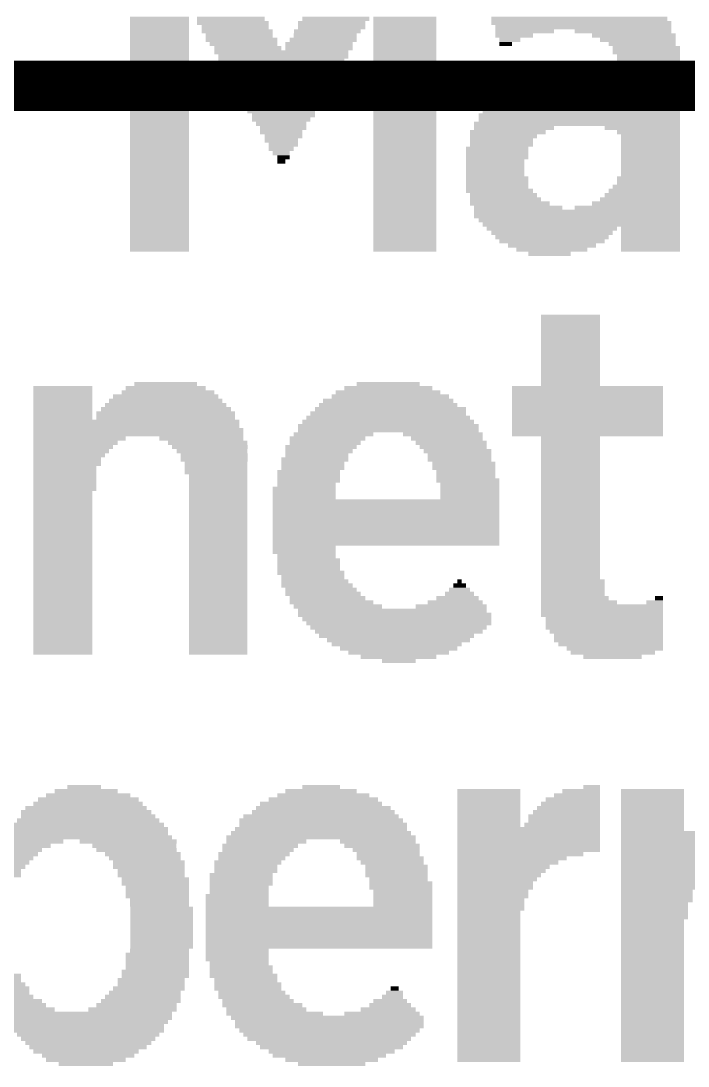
# Model space of a CAD drawing. Extents: x -1.3 to 65.2, y -0.1 to 30.9.
# Drawn here: x 55.38 to 58.75, y 10.93 to 16.2 of the extents above; entities that cross this region are included whole.
import ezdxf

# ---------------------------------------------------------------- set-up
doc = ezdxf.new("R2010")
doc.units = 0
doc.layers.add('1', color=12, linetype='CONTINUOUS')
doc.layers.add('200', color=40, linetype='CONTINUOUS')

# ---------------------------------------------------------------- blocks, each defined once
blk = doc.blocks.new('RECT')
blk.add_solid([(-0.5, -0.5), (0.5, -0.5), (-0.5, 0.5), (0.5, 0.5)])

msp = doc.modelspace()

# ---------------------------------------------------------------- linework, layer by layer
at = {"layer": '1', "const_width": 0.254}
msp.add_lwpolyline([(42.926, 15.875), (60.452, 15.875)], dxfattribs=at)

# ---------------------------------------------------------------- block references
at = {"layer": '200'}
for p, xscale, yscale in [((56.0819, 16.2137), 0.2972, 0.0211), ((56.0819, 16.1925), 0.2972, 0.0213), ((56.0819, 16.1713), 0.2972, 0.0211), ((56.4413, 16.2137), 0.3404, 0.0211), ((56.4515, 16.1925), 0.3607, 0.0213), ((56.4629, 16.1713), 0.3378, 0.0211), ((56.9493, 16.1925), 0.3404, 0.0213), ((56.9493, 16.1713), 0.3404, 0.0211), ((56.9709, 16.2137), 0.3378, 0.0211), ((57.3189, 16.2137), 0.3175, 0.0211), ((57.3189, 16.1925), 0.3175, 0.0213), ((57.3189, 16.1713), 0.3175, 0.0211), ((58.199, 16.2137), 0.889, 0.0211), ((58.2092, 16.1925), 0.9093, 0.0213), ((58.2193, 16.1713), 0.889, 0.0211), ((56.0819, 16.1502), 0.2972, 0.0211), ((56.0819, 16.129), 0.2972, 0.0213), ((56.4731, 16.1502), 0.3581, 0.0211), ((56.4833, 16.129), 0.3378, 0.0213), ((56.9278, 16.1502), 0.3378, 0.0211), ((56.9176, 16.129), 0.3175, 0.0213), ((57.3189, 16.1502), 0.3175, 0.0211), ((57.3189, 16.129), 0.3175, 0.0213), ((57.9234, 16.1502), 0.2972, 0.0211), ((57.8701, 16.129), 0.1905, 0.0213), ((58.42, 16.1502), 0.4877, 0.0211), ((58.4733, 16.129), 0.4216, 0.0213), ((56.0819, 16.1078), 0.2972, 0.0211), ((56.0819, 16.0867), 0.2972, 0.0211), ((56.0819, 16.0655), 0.2972, 0.0213), ((56.4947, 16.1078), 0.3607, 0.0211), ((56.5048, 16.0867), 0.3404, 0.0211), ((56.5264, 16.0655), 0.3378, 0.0213), ((56.8858, 16.0867), 0.3404, 0.0211), ((56.8858, 16.0655), 0.3404, 0.0213), ((56.9074, 16.1078), 0.3378, 0.0211), ((57.3189, 16.1078), 0.3175, 0.0211), ((57.3189, 16.0867), 0.3175, 0.0211), ((57.3189, 16.0655), 0.3175, 0.0213), ((57.8485, 16.1078), 0.1067, 0.0211), ((57.8269, 16.0867), 0.0635, 0.0211), ((58.4937, 16.1078), 0.381, 0.0211), ((58.5153, 16.0867), 0.3378, 0.0211), ((58.5368, 16.0655), 0.3404, 0.0213), ((56.0819, 16.0443), 0.2972, 0.0211), ((56.0819, 16.0232), 0.2972, 0.0211), ((56.6953, 16.0443), 0.6756, 0.0211), ((56.7055, 16.0232), 0.6553, 0.0211), ((57.3189, 16.0443), 0.3175, 0.0211), ((57.3189, 16.0232), 0.3175, 0.0211), ((58.5368, 16.0443), 0.3404, 0.0211), ((58.5483, 16.0232), 0.3175, 0.0211), ((56.0819, 16.002), 0.2972, 0.0213), ((56.0819, 15.9808), 0.2972, 0.0211), ((56.0819, 15.9597), 0.2972, 0.0211), ((56.6953, 16.002), 0.635, 0.0213), ((56.6953, 15.9808), 0.5944, 0.0211), ((56.7055, 15.9597), 0.574, 0.0211), ((57.3189, 16.002), 0.3175, 0.0213), ((57.3189, 15.9808), 0.3175, 0.0211), ((57.3189, 15.9597), 0.3175, 0.0211), ((58.5483, 16.002), 0.3175, 0.0213), ((58.5584, 15.9808), 0.2972, 0.0211), ((58.5584, 15.9597), 0.2972, 0.0211), ((56.0819, 15.9385), 0.2972, 0.0213), ((56.0819, 15.9173), 0.2972, 0.0211), ((56.6941, 15.9385), 0.5512, 0.0213), ((56.7055, 15.9173), 0.5283, 0.0211), ((57.3189, 15.9385), 0.3175, 0.0213), ((57.3189, 15.9173), 0.3175, 0.0211), ((58.5584, 15.9385), 0.2972, 0.0213), ((58.5584, 15.9173), 0.2972, 0.0211), ((56.0819, 15.8962), 0.2972, 0.0211), ((56.0819, 15.875), 0.2972, 0.0213), ((56.0819, 15.8538), 0.2972, 0.0211), ((56.6953, 15.8962), 0.508, 0.0211), ((56.7055, 15.875), 0.4877, 0.0213), ((56.6941, 15.8538), 0.4648, 0.0211), ((57.3189, 15.8962), 0.3175, 0.0211), ((57.3189, 15.875), 0.3175, 0.0213), ((57.3189, 15.8538), 0.3175, 0.0211), ((58.2828, 15.8538), 0.8484, 0.0211), ((58.1241, 15.875), 0.4039, 0.0213), ((58.1241, 15.8962), 0.1499, 0.0211), ((58.5584, 15.8962), 0.2972, 0.0211), ((58.5584, 15.875), 0.2972, 0.0213), ((56.0819, 15.8327), 0.2972, 0.0211), ((56.0819, 15.8115), 0.2972, 0.0213), ((56.6953, 15.8327), 0.4216, 0.0211), ((56.7055, 15.8115), 0.4013, 0.0213), ((57.3189, 15.8327), 0.3175, 0.0211), ((57.3189, 15.8115), 0.3175, 0.0213), ((58.2511, 15.8115), 0.9119, 0.0213), ((58.2625, 15.8327), 0.889, 0.0211), ((56.0819, 15.7903), 0.2972, 0.0211), ((56.0819, 15.7692), 0.2972, 0.0211), ((56.6953, 15.7903), 0.381, 0.0211), ((56.7055, 15.7692), 0.3607, 0.0211), ((57.3189, 15.7903), 0.3175, 0.0211), ((57.3189, 15.7692), 0.3175, 0.0211), ((58.2193, 15.7692), 0.9754, 0.0211), ((58.2308, 15.7903), 0.9525, 0.0211), ((56.0819, 15.748), 0.2972, 0.0213), ((56.0819, 15.7268), 0.2972, 0.0211), ((56.0819, 15.7057), 0.2972, 0.0211), ((56.6953, 15.748), 0.3404, 0.0213), ((56.6953, 15.7057), 0.2946, 0.0211), ((56.7068, 15.7268), 0.3175, 0.0211), ((57.3189, 15.748), 0.3175, 0.0213), ((57.3189, 15.7268), 0.3175, 0.0211), ((57.3189, 15.7057), 0.3175, 0.0211), ((58.199, 15.7268), 1.016, 0.0211), ((58.199, 15.7057), 1.016, 0.0211), ((58.2092, 15.748), 0.9957, 0.0213), ((56.0819, 15.6845), 0.2972, 0.0213), ((56.0819, 15.6633), 0.2972, 0.0211), ((56.6953, 15.6845), 0.254, 0.0213), ((56.7055, 15.6633), 0.2337, 0.0211), ((57.3189, 15.6845), 0.3175, 0.0213), ((57.3189, 15.6633), 0.3175, 0.0211), ((58.1876, 15.6845), 1.0389, 0.0213), ((57.8701, 15.6633), 0.4039, 0.0211), ((58.5165, 15.6633), 0.381, 0.0211), ((56.0819, 15.6422), 0.2972, 0.0211), ((56.0819, 15.621), 0.2972, 0.0213), ((56.0819, 15.5998), 0.2972, 0.0211), ((56.6953, 15.6422), 0.2134, 0.0211), ((56.6953, 15.5998), 0.1676, 0.0211), ((56.7068, 15.621), 0.1905, 0.0213), ((57.3189, 15.6422), 0.3175, 0.0211), ((57.3189, 15.621), 0.3175, 0.0213), ((57.3189, 15.5998), 0.3175, 0.0211), ((57.8383, 15.6422), 0.381, 0.0211), ((57.8168, 15.621), 0.3378, 0.0213), ((57.8066, 15.5998), 0.3175, 0.0211), ((58.5483, 15.6422), 0.3175, 0.0211), ((58.5584, 15.621), 0.2972, 0.0213), ((58.5584, 15.5998), 0.2972, 0.0211), ((56.0819, 15.5787), 0.2972, 0.0211), ((56.0819, 15.5575), 0.2972, 0.0213), ((56.6953, 15.5575), 0.127, 0.0213), ((56.7055, 15.5787), 0.1473, 0.0211), ((57.3189, 15.5787), 0.3175, 0.0211), ((57.3189, 15.5575), 0.3175, 0.0213), ((57.785, 15.5575), 0.315, 0.0213), ((57.8066, 15.5787), 0.3175, 0.0211), ((58.5584, 15.5787), 0.2972, 0.0211), ((58.5584, 15.5575), 0.2972, 0.0213), ((56.0819, 15.5363), 0.2972, 0.0211), ((56.0819, 15.5152), 0.2972, 0.0211), ((56.0819, 15.494), 0.2972, 0.0213), ((56.6953, 15.5363), 0.0864, 0.0211), ((56.7068, 15.5152), 0.0635, 0.0211), ((56.6953, 15.494), 0.0406, 0.0213), ((57.3189, 15.5363), 0.3175, 0.0211), ((57.3189, 15.5152), 0.3175, 0.0211), ((57.3189, 15.494), 0.3175, 0.0213), ((57.785, 15.5363), 0.315, 0.0211), ((57.785, 15.5152), 0.315, 0.0211), ((57.7748, 15.494), 0.2946, 0.0213), ((58.5584, 15.5363), 0.2972, 0.0211), ((58.5584, 15.5152), 0.2972, 0.0211), ((58.5584, 15.494), 0.2972, 0.0213), ((56.0819, 15.4728), 0.2972, 0.0211), ((56.0819, 15.4517), 0.2972, 0.0211), ((57.3189, 15.4728), 0.3175, 0.0211), ((57.3189, 15.4517), 0.3175, 0.0211), ((57.7748, 15.4728), 0.2946, 0.0211), ((57.7748, 15.4517), 0.2946, 0.0211), ((58.5584, 15.4728), 0.2972, 0.0211), ((58.5584, 15.4517), 0.2972, 0.0211), ((56.0819, 15.4305), 0.2972, 0.0213), ((56.0819, 15.4093), 0.2972, 0.0211), ((56.0819, 15.3882), 0.2972, 0.0211), ((57.3189, 15.4305), 0.3175, 0.0213), ((57.3189, 15.4093), 0.3175, 0.0211), ((57.3189, 15.3882), 0.3175, 0.0211), ((57.7748, 15.4305), 0.2946, 0.0213), ((57.785, 15.4093), 0.315, 0.0211), ((57.785, 15.3882), 0.315, 0.0211), ((58.5483, 15.4093), 0.3175, 0.0211), ((58.5483, 15.3882), 0.3175, 0.0211), ((58.5584, 15.4305), 0.2972, 0.0213), ((56.0819, 15.367), 0.2972, 0.0213), ((56.0819, 15.3458), 0.2972, 0.0211), ((57.3189, 15.367), 0.3175, 0.0213), ((57.3189, 15.3458), 0.3175, 0.0211), ((57.785, 15.367), 0.315, 0.0213), ((57.7964, 15.3458), 0.3378, 0.0211), ((58.5267, 15.3458), 0.3607, 0.0211), ((58.5368, 15.367), 0.3404, 0.0213), ((56.0819, 15.3247), 0.2972, 0.0211), ((56.0819, 15.3035), 0.2972, 0.0213), ((56.0819, 15.2823), 0.2972, 0.0211), ((57.3189, 15.3247), 0.3175, 0.0211), ((57.3189, 15.3035), 0.3175, 0.0213), ((57.3189, 15.2823), 0.3175, 0.0211), ((57.8485, 15.2823), 0.4013, 0.0211), ((57.8168, 15.3247), 0.3378, 0.0211), ((57.8269, 15.3035), 0.3581, 0.0213), ((58.4848, 15.2823), 0.4445, 0.0211), ((58.5051, 15.3035), 0.4039, 0.0213), ((58.5165, 15.3247), 0.381, 0.0211), ((56.0819, 15.2612), 0.2972, 0.0211), ((56.0819, 15.24), 0.2972, 0.0213), ((57.3189, 15.2612), 0.3175, 0.0211), ((57.3189, 15.24), 0.3175, 0.0213), ((57.8904, 15.2612), 0.4445, 0.0211), ((58.1876, 15.24), 1.0389, 0.0213), ((58.4416, 15.2612), 0.5309, 0.0211), ((56.0819, 15.2188), 0.2972, 0.0211), ((56.0819, 15.1977), 0.2972, 0.0211), ((56.0819, 15.1765), 0.2972, 0.0213), ((57.3189, 15.2188), 0.3175, 0.0211), ((57.3189, 15.1977), 0.3175, 0.0211), ((57.3189, 15.1765), 0.3175, 0.0213), ((58.1876, 15.2188), 1.0389, 0.0211), ((58.199, 15.1977), 1.016, 0.0211), ((58.2092, 15.1765), 0.9957, 0.0213), ((56.0819, 15.1553), 0.2972, 0.0211), ((56.0819, 15.1342), 0.2972, 0.0211), ((57.3189, 15.1553), 0.3175, 0.0211), ((57.3189, 15.1342), 0.3175, 0.0211), ((58.0606, 15.1553), 0.6579, 0.0211), ((58.0606, 15.1342), 0.6121, 0.0211), ((58.5584, 15.1553), 0.2972, 0.0211), ((58.5584, 15.1342), 0.2972, 0.0211), ((56.0819, 15.113), 0.2972, 0.0213), ((56.0819, 15.0918), 0.2972, 0.0211), ((56.0819, 15.0707), 0.2972, 0.0211), ((57.3189, 15.113), 0.3175, 0.0213), ((57.3189, 15.0918), 0.3175, 0.0211), ((57.3189, 15.0707), 0.3175, 0.0211), ((58.0606, 15.113), 0.5715, 0.0213), ((58.0606, 15.0918), 0.5309, 0.0211), ((58.0606, 15.0707), 0.4445, 0.0211), ((58.5584, 15.113), 0.2972, 0.0213), ((58.5584, 15.0918), 0.2972, 0.0211), ((58.5584, 15.0707), 0.2972, 0.0211), ((56.0819, 15.0495), 0.2972, 0.0213), ((57.3189, 15.0495), 0.3175, 0.0213), ((58.0606, 15.0495), 0.3581, 0.0213), ((58.0492, 15.0283), 0.2134, 0.0211), ((58.5584, 15.0495), 0.2972, 0.0213), ((58.1546, 14.7108), 0.2972, 0.0211), ((58.1546, 14.6897), 0.2972, 0.0211), ((58.1546, 14.6685), 0.2972, 0.0213), ((58.1546, 14.6473), 0.2972, 0.0211), ((58.1546, 14.6262), 0.2972, 0.0211), ((58.1546, 14.605), 0.2972, 0.0213), ((58.1546, 14.5838), 0.2972, 0.0211), ((58.1546, 14.5627), 0.2972, 0.0211), ((58.1546, 14.5415), 0.2972, 0.0213), ((58.1546, 14.5203), 0.2972, 0.0211), ((58.1546, 14.4992), 0.2972, 0.0211), ((58.1546, 14.478), 0.2972, 0.0213), ((58.1546, 14.4568), 0.2972, 0.0211), ((58.1546, 14.4357), 0.2972, 0.0211), ((58.1546, 14.4145), 0.2972, 0.0213), ((58.1546, 14.3933), 0.2972, 0.0211), ((55.5943, 14.351), 0.2972, 0.0213), ((55.5943, 14.3298), 0.2972, 0.0211), ((56.1238, 14.3298), 0.4674, 0.0211), ((56.1124, 14.351), 0.4039, 0.0213), ((56.1124, 14.3722), 0.3175, 0.0211), ((57.2338, 14.3298), 0.5283, 0.0211), ((57.2351, 14.351), 0.4445, 0.0213), ((57.2351, 14.3722), 0.3175, 0.0211), ((58.2397, 14.351), 0.762, 0.0213), ((58.2397, 14.3298), 0.762, 0.0211), ((58.1546, 14.3722), 0.2972, 0.0211), ((55.5943, 14.3087), 0.2972, 0.0211), ((55.5943, 14.2875), 0.2972, 0.0213), ((56.1124, 14.2875), 0.5715, 0.0213), ((56.1124, 14.3087), 0.5309, 0.0211), ((57.2351, 14.2875), 0.6579, 0.0213), ((57.2453, 14.3087), 0.5918, 0.0211), ((58.2397, 14.3087), 0.762, 0.0211), ((58.2397, 14.2875), 0.762, 0.0213), ((55.5943, 14.2663), 0.2972, 0.0211), ((55.5943, 14.2452), 0.2972, 0.0211), ((55.5943, 14.224), 0.2972, 0.0213), ((56.1124, 14.224), 0.6985, 0.0213), ((56.1137, 14.2452), 0.6553, 0.0211), ((56.1124, 14.2663), 0.6121, 0.0211), ((57.2351, 14.224), 0.7849, 0.0213), ((57.2465, 14.2452), 0.762, 0.0211), ((57.2351, 14.2663), 0.6985, 0.0211), ((58.2397, 14.2663), 0.762, 0.0211), ((58.2397, 14.2452), 0.762, 0.0211), ((58.2397, 14.224), 0.762, 0.0213), ((55.5943, 14.2028), 0.2972, 0.0211), ((55.9651, 14.1817), 1.0389, 0.0211), ((56.1124, 14.2028), 0.6985, 0.0211), ((57.2351, 14.1817), 0.8661, 0.0211), ((57.2351, 14.2028), 0.8255, 0.0211), ((58.2397, 14.2028), 0.762, 0.0211), ((58.2397, 14.1817), 0.762, 0.0211), ((55.9651, 14.1605), 1.0389, 0.0213), ((55.9753, 14.1393), 1.0592, 0.0211), ((55.9753, 14.1182), 1.0592, 0.0211), ((56.9595, 14.1182), 0.4013, 0.0211), ((57.2351, 14.1605), 0.9119, 0.0213), ((57.2351, 14.1393), 0.9119, 0.0211), ((57.5107, 14.1182), 0.4013, 0.0211), ((58.2397, 14.1605), 0.762, 0.0213), ((58.2397, 14.1393), 0.762, 0.0211), ((58.2397, 14.1182), 0.762, 0.0211), ((55.6781, 14.097), 0.4648, 0.0213), ((55.6578, 14.0758), 0.4242, 0.0211), ((56.2928, 14.097), 0.4242, 0.0213), ((56.3245, 14.0758), 0.4013, 0.0211), ((56.929, 14.097), 0.381, 0.0213), ((56.9176, 14.0758), 0.3581, 0.0211), ((57.531, 14.097), 0.3607, 0.0213), ((57.5526, 14.0758), 0.3581, 0.0211), ((58.1546, 14.097), 0.2972, 0.0213), ((58.1546, 14.0758), 0.2972, 0.0211), ((55.6463, 14.0547), 0.4013, 0.0211), ((55.6362, 14.0335), 0.381, 0.0213), ((55.626, 14.0123), 0.3607, 0.0211), ((56.3347, 14.0547), 0.381, 0.0211), ((56.3461, 14.0335), 0.3581, 0.0213), ((56.3563, 14.0123), 0.3378, 0.0211), ((56.8858, 14.0335), 0.3404, 0.0213), ((56.896, 14.0547), 0.3607, 0.0211), ((56.8744, 14.0123), 0.3175, 0.0211), ((57.5628, 14.0547), 0.3378, 0.0211), ((57.5843, 14.0335), 0.3404, 0.0213), ((57.5945, 14.0123), 0.32, 0.0211), ((58.1546, 14.0547), 0.2972, 0.0211), ((58.1546, 14.0335), 0.2972, 0.0213), ((58.1546, 14.0123), 0.2972, 0.0211), ((55.6158, 13.9912), 0.3404, 0.0211), ((55.6158, 13.97), 0.3404, 0.0213), ((56.3563, 13.9912), 0.3378, 0.0211), ((56.3664, 13.97), 0.3175, 0.0213), ((56.8643, 13.9912), 0.3378, 0.0211), ((56.8541, 13.97), 0.3175, 0.0213), ((57.5945, 13.9912), 0.32, 0.0211), ((57.6161, 13.97), 0.3175, 0.0213), ((58.1546, 13.9912), 0.2972, 0.0211), ((58.1546, 13.97), 0.2972, 0.0213), ((55.6044, 13.9488), 0.3175, 0.0211), ((55.6044, 13.9277), 0.3175, 0.0211), ((55.6044, 13.9065), 0.3175, 0.0213), ((56.3664, 13.9488), 0.3175, 0.0211), ((56.3664, 13.9277), 0.3175, 0.0211), ((56.3778, 13.9065), 0.2946, 0.0213), ((56.8338, 13.9277), 0.3175, 0.0211), ((56.8338, 13.9065), 0.3175, 0.0213), ((56.8541, 13.9488), 0.3175, 0.0211), ((57.6161, 13.9488), 0.3175, 0.0211), ((57.6263, 13.9277), 0.2972, 0.0211), ((57.6263, 13.9065), 0.2972, 0.0213), ((58.1546, 13.9488), 0.2972, 0.0211), ((58.1546, 13.9277), 0.2972, 0.0211), ((58.1546, 13.9065), 0.2972, 0.0213), ((55.6044, 13.8853), 0.3175, 0.0211), ((55.6044, 13.8642), 0.3175, 0.0211), ((56.3778, 13.8853), 0.2946, 0.0211), ((56.3778, 13.8642), 0.2946, 0.0211), ((56.8338, 13.8853), 0.3175, 0.0211), ((56.8223, 13.8642), 0.2946, 0.0211), ((57.6364, 13.8853), 0.3175, 0.0211), ((57.6466, 13.8642), 0.2972, 0.0211), ((58.1546, 13.8853), 0.2972, 0.0211), ((58.1546, 13.8642), 0.2972, 0.0211), ((55.6044, 13.843), 0.3175, 0.0213), ((55.5943, 13.8218), 0.2972, 0.0211), ((55.5943, 13.8007), 0.2972, 0.0211), ((56.3778, 13.843), 0.2946, 0.0213), ((56.3778, 13.8218), 0.2946, 0.0211), ((56.3778, 13.8007), 0.2946, 0.0211), ((56.8109, 13.843), 0.3175, 0.0213), ((56.8109, 13.8218), 0.3175, 0.0211), ((56.8109, 13.8007), 0.3175, 0.0211), ((57.6466, 13.843), 0.2972, 0.0213), ((57.6466, 13.8218), 0.2972, 0.0211), ((57.6466, 13.8007), 0.2972, 0.0211), ((58.1546, 13.843), 0.2972, 0.0213), ((58.1546, 13.8218), 0.2972, 0.0211), ((58.1546, 13.8007), 0.2972, 0.0211), ((55.5943, 13.7795), 0.2972, 0.0213), ((55.5943, 13.7583), 0.2972, 0.0211), ((56.3778, 13.7795), 0.2946, 0.0213), ((56.3778, 13.7583), 0.2946, 0.0211), ((57.2237, 13.7795), 1.143, 0.0213), ((57.2237, 13.7583), 1.143, 0.0211), ((58.1546, 13.7795), 0.2972, 0.0213), ((58.1546, 13.7583), 0.2972, 0.0211), ((55.5943, 13.7372), 0.2972, 0.0211), ((55.5943, 13.716), 0.2972, 0.0213), ((55.5943, 13.6948), 0.2972, 0.0211), ((56.3778, 13.7372), 0.2946, 0.0211), ((56.3778, 13.716), 0.2946, 0.0213), ((56.3778, 13.6948), 0.2946, 0.0211), ((57.2237, 13.7372), 1.143, 0.0211), ((57.2237, 13.716), 1.143, 0.0213), ((57.2237, 13.6948), 1.143, 0.0211), ((58.1546, 13.7372), 0.2972, 0.0211), ((58.1546, 13.716), 0.2972, 0.0213), ((58.1546, 13.6948), 0.2972, 0.0211), ((55.5943, 13.6737), 0.2972, 0.0211), ((55.5943, 13.6525), 0.2972, 0.0213), ((56.3778, 13.6737), 0.2946, 0.0211), ((56.3778, 13.6525), 0.2946, 0.0213), ((57.2237, 13.6737), 1.143, 0.0211), ((57.2237, 13.6525), 1.143, 0.0213), ((58.1546, 13.6737), 0.2972, 0.0211), ((58.1546, 13.6525), 0.2972, 0.0213), ((55.5943, 13.6313), 0.2972, 0.0211), ((55.5943, 13.6102), 0.2972, 0.0211), ((55.5943, 13.589), 0.2972, 0.0213), ((56.3778, 13.6313), 0.2946, 0.0211), ((56.3778, 13.6102), 0.2946, 0.0211), ((56.3778, 13.589), 0.2946, 0.0213), ((57.2237, 13.6313), 1.143, 0.0211), ((57.2237, 13.6102), 1.143, 0.0211), ((57.2237, 13.589), 1.143, 0.0213), ((58.1546, 13.6313), 0.2972, 0.0211), ((58.1546, 13.6102), 0.2972, 0.0211), ((58.1546, 13.589), 0.2972, 0.0213), ((55.5943, 13.5678), 0.2972, 0.0211), ((55.5943, 13.5467), 0.2972, 0.0211), ((56.3778, 13.5678), 0.2946, 0.0211), ((56.3778, 13.5467), 0.2946, 0.0211), ((56.8109, 13.5467), 0.3175, 0.0211), ((57.2237, 13.5678), 1.143, 0.0211), ((58.1546, 13.5678), 0.2972, 0.0211), ((58.1546, 13.5467), 0.2972, 0.0211), ((55.5943, 13.5255), 0.2972, 0.0213), ((55.5943, 13.5043), 0.2972, 0.0211), ((55.5943, 13.4832), 0.2972, 0.0211), ((56.3778, 13.5255), 0.2946, 0.0213), ((56.3778, 13.5043), 0.2946, 0.0211), ((56.3778, 13.4832), 0.2946, 0.0211), ((56.8109, 13.5255), 0.3175, 0.0213), ((56.8223, 13.5043), 0.2946, 0.0211), ((56.8338, 13.4832), 0.3175, 0.0211), ((58.1546, 13.5255), 0.2972, 0.0213), ((58.1546, 13.5043), 0.2972, 0.0211), ((58.1546, 13.4832), 0.2972, 0.0211), ((55.5943, 13.462), 0.2972, 0.0213), ((55.5943, 13.4408), 0.2972, 0.0211), ((56.3778, 13.462), 0.2946, 0.0213), ((56.3778, 13.4408), 0.2946, 0.0211), ((56.8338, 13.462), 0.3175, 0.0213), ((56.8338, 13.4408), 0.3175, 0.0211), ((58.1546, 13.462), 0.2972, 0.0213), ((58.1546, 13.4408), 0.2972, 0.0211), ((55.5943, 13.4197), 0.2972, 0.0211), ((55.5943, 13.3985), 0.2972, 0.0213), ((55.5943, 13.3773), 0.2972, 0.0211), ((56.3778, 13.4197), 0.2946, 0.0211), ((56.3778, 13.3985), 0.2946, 0.0213), ((56.3778, 13.3773), 0.2946, 0.0211), ((56.8439, 13.4197), 0.3378, 0.0211), ((56.8541, 13.3985), 0.3175, 0.0213), ((56.8643, 13.3773), 0.3378, 0.0211), ((57.5945, 13.3773), 0.0203, 0.0211), ((58.1546, 13.4197), 0.2972, 0.0211), ((58.1546, 13.3985), 0.2972, 0.0213), ((58.166, 13.3773), 0.32, 0.0211), ((55.5943, 13.3562), 0.2972, 0.0211), ((55.5943, 13.335), 0.2972, 0.0213), ((56.3778, 13.3562), 0.2946, 0.0211), ((56.3778, 13.335), 0.2946, 0.0213), ((56.8757, 13.3562), 0.3607, 0.0211), ((56.896, 13.335), 0.3607, 0.0213), ((57.5945, 13.335), 0.1067, 0.0213), ((57.5958, 13.3562), 0.0635, 0.0211), ((58.166, 13.3562), 0.32, 0.0211), ((58.166, 13.335), 0.32, 0.0213), ((55.5943, 13.3138), 0.2972, 0.0211), ((55.5943, 13.2927), 0.2972, 0.0211), ((55.5943, 13.2715), 0.2972, 0.0213), ((56.3778, 13.3138), 0.2946, 0.0211), ((56.3778, 13.2927), 0.2946, 0.0211), ((56.3778, 13.2715), 0.2946, 0.0213), ((56.9062, 13.3138), 0.381, 0.0211), ((56.929, 13.2927), 0.381, 0.0211), ((56.9493, 13.2715), 0.4216, 0.0213), ((57.5729, 13.2715), 0.2769, 0.0213), ((57.5843, 13.2927), 0.2134, 0.0211), ((57.5945, 13.3138), 0.1473, 0.0211), ((58.166, 13.3138), 0.32, 0.0211), ((58.1762, 13.2927), 0.3404, 0.0211), ((58.1978, 13.2715), 0.3835, 0.0213), ((58.5787, 13.2715), 0.0838, 0.0213), ((58.6003, 13.2927), 0.0406, 0.0211), ((55.5943, 13.2503), 0.2972, 0.0211), ((55.5943, 13.2292), 0.2972, 0.0211), ((56.3778, 13.2503), 0.2946, 0.0211), ((56.3778, 13.2292), 0.2946, 0.0211), ((56.9811, 13.2503), 0.4445, 0.0211), ((57.2554, 13.2292), 0.9525, 0.0211), ((57.5526, 13.2503), 0.3581, 0.0211), ((58.3133, 13.2503), 0.6147, 0.0211), ((58.3133, 13.2292), 0.6147, 0.0211), ((55.5943, 13.208), 0.2972, 0.0213), ((55.5943, 13.1868), 0.2972, 0.0211), ((56.3778, 13.208), 0.2946, 0.0213), ((56.3778, 13.1868), 0.2946, 0.0211), ((57.2668, 13.208), 0.9754, 0.0213), ((57.2783, 13.1868), 0.9525, 0.0211), ((58.3133, 13.208), 0.6147, 0.0213), ((58.3248, 13.1868), 0.5918, 0.0211), ((55.5943, 13.1657), 0.2972, 0.0211), ((55.5943, 13.1445), 0.2972, 0.0213), ((55.5943, 13.1233), 0.2972, 0.0211), ((56.3778, 13.1657), 0.2946, 0.0211), ((56.3778, 13.1445), 0.2946, 0.0213), ((56.3778, 13.1233), 0.2946, 0.0211), ((57.2884, 13.1657), 0.9322, 0.0211), ((57.2872, 13.1445), 0.889, 0.0213), ((57.2884, 13.1233), 0.8458, 0.0211), ((58.3248, 13.1657), 0.5918, 0.0211), ((58.3248, 13.1445), 0.5918, 0.0213), ((58.3349, 13.1233), 0.5715, 0.0211), ((55.5943, 13.1022), 0.2972, 0.0211), ((55.5943, 13.081), 0.2972, 0.0213), ((56.3778, 13.1022), 0.2946, 0.0211), ((56.3778, 13.081), 0.2946, 0.0213), ((57.277, 13.1022), 0.7823, 0.0211), ((57.2872, 13.081), 0.7214, 0.0213), ((58.3463, 13.1022), 0.5486, 0.0211), ((58.3463, 13.081), 0.5486, 0.0213), ((55.5943, 13.0598), 0.2972, 0.0211), ((55.5943, 13.0387), 0.2972, 0.0211), ((55.5943, 13.0175), 0.2972, 0.0213), ((56.3778, 13.0598), 0.2946, 0.0211), ((56.3778, 13.0387), 0.2946, 0.0211), ((56.3778, 13.0175), 0.2946, 0.0213), ((57.277, 13.0598), 0.6553, 0.0211), ((57.2884, 13.0387), 0.5918, 0.0211), ((57.2872, 13.0175), 0.508, 0.0213), ((58.3565, 13.0598), 0.5283, 0.0211), ((58.3781, 13.0387), 0.4851, 0.0211), ((58.3679, 13.0175), 0.4242, 0.0213), ((57.2872, 12.9963), 0.381, 0.0211), ((57.2884, 12.9752), 0.1702, 0.0211), ((58.3667, 12.9963), 0.2946, 0.0211), ((55.7009, 12.3402), 0.1702, 0.0211), ((56.8973, 12.3402), 0.1905, 0.0211), ((58.2613, 12.3402), 0.0838, 0.0211), ((55.7225, 12.2767), 0.508, 0.0211), ((55.7213, 12.2978), 0.4242, 0.0211), ((55.7111, 12.319), 0.3175, 0.0213), ((56.9074, 12.2767), 0.5512, 0.0211), ((56.9074, 12.2978), 0.4648, 0.0211), ((56.896, 12.319), 0.3607, 0.0213), ((57.7431, 12.319), 0.3175, 0.0213), ((57.7431, 12.2978), 0.3175, 0.0211), ((57.7431, 12.2767), 0.3175, 0.0211), ((58.166, 12.2767), 0.2743, 0.0211), ((58.1876, 12.2978), 0.2311, 0.0211), ((58.2079, 12.319), 0.1905, 0.0213), ((58.5686, 12.319), 0.3175, 0.0213), ((58.5686, 12.2978), 0.3175, 0.0211), ((58.5686, 12.2767), 0.3175, 0.0211), ((55.7111, 12.2343), 0.6121, 0.0211), ((55.7213, 12.2555), 0.5512, 0.0213), ((56.9074, 12.2343), 0.6782, 0.0211), ((56.896, 12.2555), 0.6147, 0.0213), ((57.7431, 12.2555), 0.3175, 0.0213), ((57.7431, 12.2343), 0.3175, 0.0211), ((58.1444, 12.2343), 0.3175, 0.0211), ((58.1546, 12.2555), 0.2972, 0.0213), ((58.5686, 12.2555), 0.3175, 0.0213), ((58.5686, 12.2343), 0.3175, 0.0211), ((55.7213, 12.1708), 0.7188, 0.0211), ((55.7111, 12.2132), 0.6579, 0.0211), ((55.7213, 12.192), 0.6782, 0.0213), ((56.8973, 12.1708), 0.8255, 0.0211), ((56.896, 12.192), 0.7823, 0.0213), ((56.9074, 12.2132), 0.7188, 0.0211), ((57.7431, 12.2132), 0.3175, 0.0211), ((57.7431, 12.192), 0.3175, 0.0213), ((57.7431, 12.1708), 0.3175, 0.0211), ((58.1228, 12.192), 0.3607, 0.0213), ((58.1228, 12.1708), 0.3607, 0.0211), ((58.1343, 12.2132), 0.3378, 0.0211), ((58.5686, 12.2132), 0.3175, 0.0211), ((58.5686, 12.192), 0.3175, 0.0213), ((58.5686, 12.1708), 0.3175, 0.0211), ((55.5739, 12.1285), 1.0998, 0.0213), ((55.7213, 12.1497), 0.7645, 0.0211), ((56.896, 12.1285), 0.8687, 0.0213), ((56.9074, 12.1497), 0.8458, 0.0211), ((57.7431, 12.1497), 0.3175, 0.0211), ((57.9438, 12.1285), 0.7188, 0.0213), ((58.1127, 12.1497), 0.381, 0.0211), ((58.5686, 12.1497), 0.3175, 0.0211), ((58.5686, 12.1285), 0.3175, 0.0213), ((55.5739, 12.1073), 1.0998, 0.0211), ((55.5841, 12.0862), 1.1201, 0.0211), ((55.3098, 12.065), 0.5715, 0.0213), ((55.9232, 12.065), 0.4877, 0.0213), ((56.6204, 12.065), 0.4039, 0.0213), ((56.896, 12.0862), 0.955, 0.0211), ((56.896, 12.1073), 0.9093, 0.0211), ((57.183, 12.065), 0.381, 0.0213), ((57.9438, 12.1073), 0.7188, 0.0211), ((57.9438, 12.0862), 0.7188, 0.0211), ((57.9438, 12.065), 0.7188, 0.0213), ((58.7692, 12.1073), 0.7188, 0.0211), ((58.7692, 12.0862), 0.7188, 0.0211), ((58.7692, 12.065), 0.7188, 0.0213), ((55.278, 12.0438), 0.508, 0.0211), ((55.2564, 12.0227), 0.4648, 0.0211), ((55.9549, 12.0438), 0.4242, 0.0211), ((55.9651, 12.0227), 0.4039, 0.0211), ((56.5887, 12.0438), 0.381, 0.0211), ((56.5785, 12.0227), 0.3607, 0.0211), ((57.2033, 12.0438), 0.381, 0.0211), ((57.2249, 12.0227), 0.3378, 0.0211), ((57.9438, 12.0438), 0.7188, 0.0211), ((57.9438, 12.0227), 0.7188, 0.0211), ((58.7692, 12.0438), 0.7188, 0.0211), ((58.7692, 12.0227), 0.7188, 0.0211), ((55.2463, 12.0015), 0.4445, 0.0213), ((55.2348, 11.9803), 0.4216, 0.0211), ((55.2247, 11.9592), 0.4013, 0.0211), ((55.9968, 12.0015), 0.381, 0.0213), ((56.007, 11.9803), 0.3607, 0.0211), ((56.0273, 11.9592), 0.3607, 0.0211), ((56.5264, 11.9592), 0.3378, 0.0211), ((56.5582, 12.0015), 0.3607, 0.0213), ((56.5468, 11.9803), 0.3378, 0.0211), ((57.2351, 12.0015), 0.3175, 0.0213), ((57.2453, 11.9803), 0.3378, 0.0211), ((57.2554, 11.9592), 0.3175, 0.0211), ((57.9018, 12.0015), 0.635, 0.0213), ((57.8599, 11.9803), 0.5512, 0.0211), ((57.8383, 11.9592), 0.508, 0.0211), ((58.7273, 12.0015), 0.635, 0.0213), ((58.6854, 11.9803), 0.5512, 0.0211), ((58.6638, 11.9592), 0.508, 0.0211), ((55.2145, 11.938), 0.381, 0.0213), ((55.2031, 11.9168), 0.3581, 0.0211), ((56.0273, 11.938), 0.3607, 0.0213), ((56.0388, 11.9168), 0.3378, 0.0211), ((56.5163, 11.938), 0.3175, 0.0213), ((56.5163, 11.9168), 0.3175, 0.0211), ((57.277, 11.938), 0.315, 0.0213), ((57.277, 11.9168), 0.315, 0.0211), ((57.8168, 11.938), 0.4648, 0.0213), ((57.8066, 11.9168), 0.4445, 0.0211), ((58.6537, 11.938), 0.4877, 0.0213), ((58.6321, 11.9168), 0.4445, 0.0211), ((55.2031, 11.8957), 0.3581, 0.0211), ((56.0388, 11.8957), 0.3378, 0.0211), ((56.0603, 11.8745), 0.3404, 0.0213), ((56.0603, 11.8533), 0.3404, 0.0211), ((56.4934, 11.8957), 0.3175, 0.0211), ((56.4934, 11.8745), 0.3175, 0.0213), ((56.4934, 11.8533), 0.3175, 0.0211), ((57.277, 11.8957), 0.315, 0.0211), ((57.2872, 11.8745), 0.2946, 0.0213), ((57.2986, 11.8533), 0.3175, 0.0211), ((57.785, 11.8745), 0.4013, 0.0213), ((57.7748, 11.8533), 0.381, 0.0211), ((57.7952, 11.8957), 0.4216, 0.0211), ((58.6219, 11.8957), 0.4242, 0.0211), ((58.6105, 11.8745), 0.4013, 0.0213), ((58.6105, 11.8533), 0.4013, 0.0211), ((56.0705, 11.8322), 0.32, 0.0211), ((56.0705, 11.811), 0.32, 0.0213), ((56.4833, 11.8322), 0.2972, 0.0211), ((56.4833, 11.811), 0.2972, 0.0213), ((57.2986, 11.8322), 0.3175, 0.0211), ((57.3088, 11.811), 0.2972, 0.0213), ((57.7748, 11.8322), 0.381, 0.0211), ((57.7634, 11.811), 0.3581, 0.0213), ((58.6003, 11.8322), 0.381, 0.0211), ((58.5902, 11.811), 0.3607, 0.0213), ((56.0705, 11.7898), 0.32, 0.0211), ((56.0819, 11.7687), 0.2972, 0.0211), ((56.0819, 11.7475), 0.2972, 0.0213), ((56.4731, 11.7898), 0.3175, 0.0211), ((56.4731, 11.7687), 0.3175, 0.0211), ((56.4731, 11.7475), 0.3175, 0.0213), ((57.3088, 11.7898), 0.2972, 0.0211), ((57.3088, 11.7687), 0.2972, 0.0211), ((57.3088, 11.7475), 0.2972, 0.0213), ((57.7634, 11.7898), 0.3581, 0.0211), ((57.7533, 11.7687), 0.3378, 0.0211), ((57.7533, 11.7475), 0.3378, 0.0213), ((58.5787, 11.7475), 0.3378, 0.0213), ((58.5902, 11.7898), 0.3607, 0.0211), ((58.5902, 11.7687), 0.3607, 0.0211), ((56.0921, 11.7263), 0.3175, 0.0211), ((56.0921, 11.7052), 0.3175, 0.0211), ((56.8858, 11.7263), 1.143, 0.0211), ((56.8858, 11.7052), 1.143, 0.0211), ((57.7533, 11.7263), 0.3378, 0.0211), ((57.7431, 11.7052), 0.3175, 0.0211), ((58.5787, 11.7263), 0.3378, 0.0211), ((58.5787, 11.7052), 0.3378, 0.0211), ((56.0921, 11.684), 0.3175, 0.0213), ((56.0921, 11.6628), 0.3175, 0.0211), ((56.0921, 11.6417), 0.3175, 0.0211), ((56.8858, 11.684), 1.143, 0.0213), ((56.8858, 11.6628), 1.143, 0.0211), ((56.8858, 11.6417), 1.143, 0.0211), ((57.7431, 11.684), 0.3175, 0.0213), ((57.7431, 11.6628), 0.3175, 0.0211), ((57.7431, 11.6417), 0.3175, 0.0211), ((58.5787, 11.684), 0.3378, 0.0213), ((58.5686, 11.6628), 0.3175, 0.0211), ((58.5686, 11.6417), 0.3175, 0.0211), ((56.0921, 11.6205), 0.3175, 0.0213), ((56.0921, 11.5993), 0.3175, 0.0211), ((56.8858, 11.6205), 1.143, 0.0213), ((56.8858, 11.5993), 1.143, 0.0211), ((57.7431, 11.6205), 0.3175, 0.0213), ((57.7431, 11.5993), 0.3175, 0.0211), ((58.5686, 11.6205), 0.3175, 0.0213), ((58.5686, 11.5993), 0.3175, 0.0211), ((56.0921, 11.5782), 0.3175, 0.0211), ((56.0921, 11.557), 0.3175, 0.0213), ((56.0921, 11.5358), 0.3175, 0.0211), ((56.8858, 11.5782), 1.143, 0.0211), ((56.8858, 11.557), 1.143, 0.0213), ((56.8858, 11.5358), 1.143, 0.0211), ((57.7431, 11.5782), 0.3175, 0.0211), ((57.7431, 11.557), 0.3175, 0.0213), ((57.7431, 11.5358), 0.3175, 0.0211), ((58.5686, 11.5782), 0.3175, 0.0211), ((58.5686, 11.557), 0.3175, 0.0213), ((58.5686, 11.5358), 0.3175, 0.0211), ((56.0705, 11.4935), 0.32, 0.0213), ((56.0819, 11.5147), 0.2972, 0.0211), ((56.4731, 11.5147), 0.3175, 0.0211), ((56.4731, 11.4935), 0.3175, 0.0213), ((57.7431, 11.5147), 0.3175, 0.0211), ((57.7431, 11.4935), 0.3175, 0.0213), ((58.5686, 11.5147), 0.3175, 0.0211), ((58.5686, 11.4935), 0.3175, 0.0213), ((56.0705, 11.4723), 0.32, 0.0211), ((56.0705, 11.4512), 0.32, 0.0211), ((56.0705, 11.43), 0.32, 0.0213), ((56.4731, 11.4723), 0.3175, 0.0211), ((56.4833, 11.4512), 0.2972, 0.0211), ((56.4934, 11.43), 0.3175, 0.0213), ((57.7431, 11.4723), 0.3175, 0.0211), ((57.7431, 11.4512), 0.3175, 0.0211), ((57.7431, 11.43), 0.3175, 0.0213), ((58.5686, 11.4723), 0.3175, 0.0211), ((58.5686, 11.4512), 0.3175, 0.0211), ((58.5686, 11.43), 0.3175, 0.0213), ((55.2031, 11.3877), 0.3581, 0.0211), ((56.0603, 11.4088), 0.3404, 0.0211), ((56.0603, 11.3877), 0.3404, 0.0211), ((56.5048, 11.3877), 0.3404, 0.0211), ((56.4934, 11.4088), 0.3175, 0.0211), ((57.7431, 11.4088), 0.3175, 0.0211), ((57.7431, 11.3877), 0.3175, 0.0211), ((58.5686, 11.4088), 0.3175, 0.0211), ((58.5686, 11.3877), 0.3175, 0.0211), ((55.2145, 11.3453), 0.381, 0.0211), ((55.2247, 11.3242), 0.4013, 0.0211), ((55.2031, 11.3665), 0.3581, 0.0213), ((56.0273, 11.3242), 0.3607, 0.0211), ((56.0388, 11.3665), 0.3378, 0.0213), ((56.0388, 11.3453), 0.3378, 0.0211), ((56.5264, 11.3453), 0.3378, 0.0211), ((56.5264, 11.3242), 0.3378, 0.0211), ((56.5163, 11.3665), 0.3175, 0.0213), ((57.2668, 11.3242), 0.0406, 0.0211), ((57.7431, 11.3665), 0.3175, 0.0213), ((57.7431, 11.3453), 0.3175, 0.0211), ((57.7431, 11.3242), 0.3175, 0.0211), ((58.5686, 11.3665), 0.3175, 0.0213), ((58.5686, 11.3453), 0.3175, 0.0211), ((58.5686, 11.3242), 0.3175, 0.0211), ((55.2247, 11.303), 0.4013, 0.0213), ((55.2348, 11.2818), 0.4216, 0.0211), ((55.9968, 11.2818), 0.381, 0.0211), ((56.007, 11.303), 0.3607, 0.0213), ((56.5468, 11.303), 0.3378, 0.0213), ((56.5582, 11.2818), 0.3607, 0.0211), ((57.2567, 11.2818), 0.1067, 0.0211), ((57.2668, 11.303), 0.0864, 0.0213), ((57.7431, 11.303), 0.3175, 0.0213), ((57.7431, 11.2818), 0.3175, 0.0211), ((58.5686, 11.303), 0.3175, 0.0213), ((58.5686, 11.2818), 0.3175, 0.0211), ((55.2564, 11.2607), 0.4648, 0.0211), ((55.2666, 11.2395), 0.4851, 0.0213), ((55.2882, 11.2183), 0.5283, 0.0211), ((55.9448, 11.2183), 0.4445, 0.0211), ((55.9651, 11.2395), 0.4039, 0.0213), ((55.9867, 11.2607), 0.4013, 0.0211), ((56.5785, 11.2607), 0.3607, 0.0211), ((56.6001, 11.2395), 0.4039, 0.0213), ((56.6204, 11.2183), 0.4039, 0.0211), ((57.2351, 11.2183), 0.2769, 0.0211), ((57.2453, 11.2395), 0.2108, 0.0213), ((57.2453, 11.2607), 0.1702, 0.0211), ((57.7431, 11.2607), 0.3175, 0.0211), ((57.7431, 11.2395), 0.3175, 0.0213), ((57.7431, 11.2183), 0.3175, 0.0211), ((58.5686, 11.2607), 0.3175, 0.0211), ((58.5686, 11.2395), 0.3175, 0.0213), ((58.5686, 11.2183), 0.3175, 0.0211), ((55.5841, 11.1972), 1.1201, 0.0211), ((55.5841, 11.176), 1.1201, 0.0213), ((56.6623, 11.1972), 0.4877, 0.0211), ((56.9278, 11.176), 0.9728, 0.0213), ((57.2033, 11.1972), 0.381, 0.0211), ((57.7431, 11.1972), 0.3175, 0.0211), ((57.7431, 11.176), 0.3175, 0.0213), ((58.5686, 11.1972), 0.3175, 0.0211), ((58.5686, 11.176), 0.3175, 0.0213), ((55.5739, 11.1548), 1.0998, 0.0211), ((55.5638, 11.1337), 1.0795, 0.0211), ((55.7213, 11.1125), 0.7645, 0.0213), ((56.9379, 11.1548), 0.9525, 0.0211), ((56.9379, 11.1337), 0.9525, 0.0211), ((56.9392, 11.1125), 0.9093, 0.0213), ((57.7431, 11.1548), 0.3175, 0.0211), ((57.7431, 11.1337), 0.3175, 0.0211), ((57.7431, 11.1125), 0.3175, 0.0213), ((58.5686, 11.1548), 0.3175, 0.0211), ((58.5686, 11.1337), 0.3175, 0.0211), ((58.5686, 11.1125), 0.3175, 0.0213), ((55.7213, 11.0913), 0.7188, 0.0211), ((55.7213, 11.0702), 0.6782, 0.0211), ((56.9392, 11.0913), 0.8687, 0.0211), ((56.9379, 11.0702), 0.8255, 0.0211), ((57.7431, 11.0913), 0.3175, 0.0211), ((57.7431, 11.0702), 0.3175, 0.0211), ((58.5686, 11.0913), 0.3175, 0.0211), ((58.5686, 11.0702), 0.3175, 0.0211), ((55.7225, 11.049), 0.635, 0.0213), ((55.7213, 11.0278), 0.5918, 0.0211), ((55.7111, 11.0067), 0.5309, 0.0211), ((56.9493, 11.049), 0.762, 0.0213), ((56.9493, 11.0278), 0.7214, 0.0211), ((56.9493, 11.0067), 0.635, 0.0211), ((57.7431, 11.049), 0.3175, 0.0213), ((57.7431, 11.0278), 0.3175, 0.0211), ((57.7431, 11.0067), 0.3175, 0.0211), ((58.5686, 11.049), 0.3175, 0.0213), ((58.5686, 11.0278), 0.3175, 0.0211), ((58.5686, 11.0067), 0.3175, 0.0211), ((55.7213, 10.9855), 0.4648, 0.0213), ((55.7098, 10.9643), 0.4013, 0.0211), ((56.9379, 10.9855), 0.5715, 0.0213), ((56.9493, 10.9643), 0.4674, 0.0211), ((57.7431, 10.9855), 0.3175, 0.0213), ((57.7431, 10.9643), 0.3175, 0.0211), ((58.5686, 10.9855), 0.3175, 0.0213), ((58.5686, 10.9643), 0.3175, 0.0211), ((55.7098, 10.9432), 0.2743, 0.0211), ((56.9493, 10.9432), 0.3404, 0.0211)]:
    msp.add_blockref('RECT', p, dxfattribs=dict(at, xscale=xscale, yscale=yscale))

doc.saveas('drawing.dxf')
